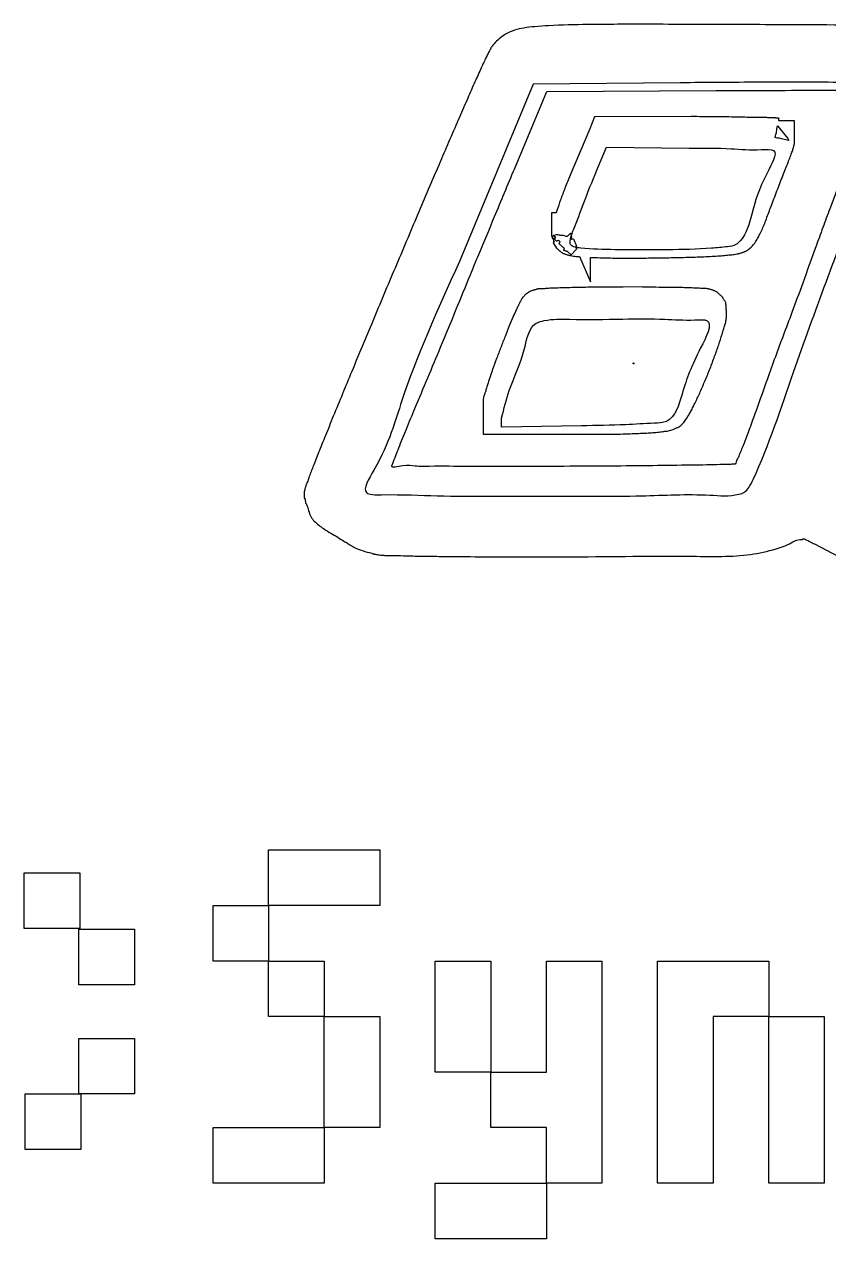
# Model space of a CAD drawing. Extents: x 3 to 110, y 3 to 131.
# Drawn here: x 20.59 to 28.75, y 38.69 to 51.02 of the extents above; entities that cross this region are included whole.
import ezdxf

# ---------------------------------------------------------------- set-up
doc = ezdxf.new("R2010")
doc.units = 0
doc.layers.add('engravings', color=7, linetype='CONTINUOUS')

msp = doc.modelspace()

# ---------------------------------------------------------------- linework, layer by layer
at = {"layer": 'engravings', "color": 7}
for p, q in [((27.779936, 51.0137), (27.775836, 51.0137)), ((27.247124, 50.422662), (25.755568, 50.408543)), ((27.247089, 50.42286), (27.247124, 50.422662)), ((25.755568, 50.408543), (25.00777, 48.608844)), ((25.565167, 49.54712), (25.893523, 50.33417)), ((25.893523, 50.33417), (27.608158, 50.34291)), ((26.378585, 50.0783), (26.329085, 49.95611)), ((27.360115, 50.07882), (26.378585, 50.0783)), ((26.329085, 49.95611), (26.130051, 49.48329)), ((28.234564, 49.98553), (28.337618, 49.8563)), ((28.234613, 49.98529), (28.234564, 49.98553)), ((28.406587, 50.03762), (28.245955, 50.03462)), ((28.406587, 49.84974), (28.406587, 50.03762)), ((28.337618, 49.8563), (28.348768, 49.8367)), ((28.406587, 49.83794), (28.406587, 49.84974)), ((26.419205, 49.576108), (26.500135, 49.769035)), ((26.500135, 49.769035), (27.338579, 49.760051)), ((25.988692, 49.10143), (25.943232, 49.10143)), ((25.943232, 49.10143), (25.943232, 49.07113)), ((25.943232, 49.07113), (25.943232, 48.90651)), ((28.127678, 49.05504), (28.127678, 49.05804)), ((25.954332, 48.85111), (25.947332, 48.85911)), ((25.958194, 48.87114), (25.992544, 48.88294)), ((25.985474, 48.84794), (25.958194, 48.87114)), ((25.992524, 48.81464), (25.962224, 48.84494)), ((25.969582, 48.80901), (25.969582, 48.80601)), ((26.030824, 48.80694), (26.015774, 48.82264)), ((26.133973, 48.89444), (26.134084, 48.89641)), ((26.138184, 48.89641), (26.138184, 48.89341)), ((26.140184, 48.83991), (26.139184, 48.83991)), ((26.139184, 48.83991), (26.139184, 48.83391)), ((26.139284, 48.86961), (26.139284, 48.86874)), ((26.140184, 48.83991), (26.140184, 48.83991)), ((26.141284, 48.88961), (26.143184, 48.88361)), ((26.163414, 48.83854), (26.194734, 48.76264)), ((25.958432, 48.80201), (25.962532, 48.79021)), ((25.962532, 48.79021), (25.981692, 48.75991)), ((25.981692, 48.75991), (25.992832, 48.74421)), ((26.072354, 48.74184), (26.015774, 48.79124)), ((26.072354, 48.71864), (26.065354, 48.72164)), ((26.106834, 48.70764), (26.103734, 48.71064)), ((26.141184, 48.67734), (26.106834, 48.70764)), ((26.194734, 48.73504), (26.141184, 48.67734)), ((26.194734, 48.76264), (26.187734, 48.75464)), ((26.187734, 48.75464), (26.194734, 48.73504)), ((26.226222, 48.65911), (26.336353, 48.40248)), ((26.336353, 48.42958), (26.336353, 48.65084)), ((26.336353, 48.40248), (26.336353, 48.42958)), ((26.863581, 48.35036), (26.668578, 48.34949)), ((26.86354, 48.34683), (26.863581, 48.35036)), ((25.687521, 48.28029), (25.683421, 48.28029)), ((26.665234, 48.024666), (26.665234, 48.024913)), ((26.771442, 47.57025), (26.771642, 47.57725)), ((26.779642, 47.57325), (26.775542, 47.57025)), ((25.247932, 47.17124), (25.247932, 47.14094)), ((25.247932, 47.14094), (25.247932, 47.08034)), ((25.247932, 47.08034), (25.247932, 46.85503)), ((25.435894, 46.928046), (25.435894, 47.019138)), ((25.247932, 46.85503), (26.245129, 46.85503)), ((26.245201, 46.941431), (25.435894, 46.928046)), ((27.218063, 46.92393), (27.222163, 46.92393)), ((23.857821, 45.75556), (23.857821, 45.75856)), ((28.608535, 45.74198), (28.853036, 45.61568)), ((24.118487, 45.64751), (24.121587, 45.64551)), ((24.121587, 45.64551), (24.127687, 45.64464)), ((24.144897, 45.63864), (24.148997, 45.63864)), ((23.071982, 42.07283), (23.071982, 42.63649)), ((23.071982, 42.63649), (24.199306, 42.63649)), ((24.199306, 42.63649), (24.199306, 42.07283)), ((20.59402, 41.840884), (20.59402, 42.405376)), ((20.59402, 42.405376), (21.158513, 42.405376)), ((21.158513, 42.405376), (21.158513, 41.840884)), ((22.508321, 41.50916), (22.508321, 42.07283)), ((22.508321, 42.07283), (23.071982, 42.07283)), ((23.071982, 42.07283), (23.071982, 41.50916)), ((24.199306, 42.07283), (23.071982, 42.07283)), ((21.158513, 41.840884), (20.59402, 41.840884)), ((21.147954, 41.267514), (21.147954, 41.832006)), ((21.147954, 41.832006), (21.712446, 41.832006)), ((21.712446, 41.832006), (21.712446, 41.267514)), ((23.071982, 41.50916), (22.508321, 41.50916)), ((23.071982, 40.9455), (23.071982, 41.50916)), ((23.071982, 41.50916), (23.635644, 41.50916)), ((23.635644, 41.50916), (23.635644, 40.9455)), ((24.762968, 40.38184), (24.762968, 41.50916)), ((24.762968, 41.50916), (25.326629, 41.50916)), ((25.326629, 41.50916), (25.326629, 40.38184)), ((25.890291, 40.38184), (25.890291, 41.50916)), ((25.890291, 41.50916), (26.453953, 41.50916)), ((26.453953, 41.50916), (26.453953, 39.25452)), ((27.017615, 39.25452), (27.017615, 41.50916)), ((27.017615, 41.50916), (28.144938, 41.50916)), ((28.144938, 41.50916), (28.144938, 40.9455)), ((21.712446, 41.267514), (21.147954, 41.267514)), ((23.635644, 40.9455), (23.071982, 40.9455)), ((23.635644, 39.81818), (23.635644, 40.9455)), ((23.635644, 40.9455), (24.199306, 40.9455)), ((24.199306, 40.9455), (24.199306, 39.81818)), ((28.144938, 40.9455), (27.581276, 40.9455)), ((27.581276, 40.9455), (27.581276, 39.25452)), ((28.144938, 39.25452), (28.144938, 40.9455)), ((28.144938, 40.9455), (28.7086, 40.9455)), ((28.7086, 40.9455), (28.7086, 39.25452)), ((21.147954, 40.159646), (21.147954, 40.724139)), ((21.147954, 40.724139), (21.712446, 40.724139)), ((21.712446, 40.724139), (21.712446, 40.159646)), ((25.326629, 40.38184), (24.762968, 40.38184)), ((25.326629, 39.81818), (25.326629, 40.38184)), ((25.326629, 40.38184), (25.890291, 40.38184)), ((20.603738, 39.595994), (20.603738, 40.160487)), ((20.603738, 40.160487), (21.168231, 40.160487)), ((21.712446, 40.159646), (21.147954, 40.159646)), ((21.168231, 40.160487), (21.168231, 39.595994)), ((22.508321, 39.25452), (22.508321, 39.81818)), ((22.508321, 39.81818), (23.635644, 39.81818)), ((24.199306, 39.81818), (23.635644, 39.81818)), ((23.635644, 39.81818), (23.635644, 39.25452)), ((25.890291, 39.81818), (25.326629, 39.81818)), ((25.890291, 39.25452), (25.890291, 39.81818)), ((21.168231, 39.595994), (20.603738, 39.595994)), ((23.635644, 39.25452), (22.508321, 39.25452)), ((24.762968, 39.25452), (25.890291, 39.25452)), ((24.762968, 38.69085), (24.762968, 39.25452)), ((25.890291, 39.25452), (25.890291, 38.69085)), ((26.453953, 39.25452), (25.890291, 39.25452)), ((27.581276, 39.25452), (27.017615, 39.25452)), ((28.7086, 39.25452), (28.144938, 39.25452)), ((25.890291, 38.69085), (24.762968, 38.69085))]:
    msp.add_line(p, q, dxfattribs=at)
for points, knots in [([(27.775836, 51.0137), (27.488104, 51.014679), (26.999639, 51.01634), (26.378611, 51.015864), (25.998363, 51.008418), (25.781608, 50.993442), (25.665085, 50.980853), (25.565955, 50.959004), (25.481134, 50.921335), (25.413069, 50.872534), (25.371931, 50.833904), (25.350828, 50.807789), (25.341475, 50.796527), (25.332566, 50.785423), (25.327755, 50.77581), (25.324466, 50.768178), (25.319121, 50.75823), (25.312234, 50.745103), (25.302502, 50.728617), (25.289307, 50.702724), (25.271664, 50.665278), (25.247497, 50.614562), (25.208856, 50.5304), (25.153373, 50.405696), (25.078331, 50.235258), (24.959074, 49.961545), (24.792508, 49.574656), (24.578925, 49.073071), (24.354704, 48.542837), (24.131966, 48.012708), (23.923011, 47.511308), (23.763347, 47.12408), (23.651553, 46.84982), (23.582844, 46.679075), (23.532889, 46.553964), (23.500323, 46.468506), (23.481306, 46.416233), (23.467996, 46.37783), (23.458125, 46.351808), (23.451102, 46.335569), (23.446092, 46.322312), (23.443145, 46.311093), (23.440828, 46.301956), (23.438774, 46.293667), (23.437249, 46.286292), (23.435801, 46.279781), (23.433883, 46.271224), (23.433858, 46.259695), (23.43388, 46.24821), (23.434582, 46.240046), (23.434274, 46.235186), (23.434101, 46.23128), (23.434734, 46.22498), (23.433681, 46.21785), (23.434283, 46.211334), (23.434191, 46.206782), (23.436098, 46.203552), (23.439655, 46.202446), (23.441543, 46.199863), (23.441438, 46.197925), (23.441447, 46.196599), (23.441325, 46.195247), (23.441704, 46.194007), (23.442223, 46.193078), (23.443324, 46.187878), (23.443739, 46.179294), (23.445341, 46.169667), (23.445012, 46.163566), (23.44659, 46.160417), (23.447756, 46.157656), (23.472267, 46.1198), (23.47834, 46.030192), (23.566916, 45.937829), (23.656126, 45.87895), (23.739176, 45.832242), (23.802492, 45.792255), (23.841735, 45.766228), (23.857821, 45.75556)], [0, 0, 0, 0, 0.863182, 1.465375, 1.86323, 2.003684, 2.117092, 2.214654, 2.306981, 2.393225, 2.464936, 2.475327, 2.49391, 2.508932, 2.517807, 2.526054, 2.533867, 2.551661, 2.570533, 2.59127, 2.638814, 2.694716, 2.759806, 2.916633, 3.104181, 3.318486, 3.812327, 4.367837, 4.953979, 5.539407, 6.092897, 6.583569, 6.795964, 6.981404, 7.135725, 7.200098, 7.255757, 7.302588, 7.322033, 7.339221, 7.355676, 7.364471, 7.374001, 7.383958, 7.390087, 7.396587, 7.403984, 7.416319, 7.430978, 7.438506, 7.440817, 7.445581, 7.450215, 7.459752, 7.46697, 7.469838, 7.473301, 7.477239, 7.480737, 7.481717, 7.483005, 7.484738, 7.485719, 7.486846, 7.487909, 7.501558, 7.512538, 7.517375, 7.519291, 7.522994, 7.526378, 7.654155, 7.774601, 7.893207, 7.976613, 8.059972, 8.117875, 8.117875, 8.117875, 8.117875]), ([(29.933926, 50.8721), (29.931439, 50.875073), (29.926874, 50.88053), (29.923722, 50.89167), (29.891463, 50.920473), (29.824643, 50.953098), (29.716952, 50.97786), (29.523519, 50.99495), (29.170258, 51.007129), (28.562905, 51.009825), (28.074399, 51.012243), (27.779936, 51.0137)], [0, 0, 0, 0, 0.011515, 0.021137, 0.03373, 0.137794, 0.241864, 0.3634, 0.719869, 1.302008, 2.185416, 2.185416, 2.185416, 2.185416]), ([(29.084222, 50.42286), (28.958024, 50.424837), (28.611852, 50.430261), (27.999431, 50.428151), (27.513264, 50.424732), (27.247089, 50.42286)], [0, 0, 0, 0, 0.378632, 1.038629, 1.837182, 1.837182, 1.837182, 1.837182]), ([(25.00777, 48.608844), (24.786809, 48.120234), (24.455435, 47.38747), (24.28711, 46.716466), (23.985383, 46.236566), (24.399091, 46.247428), (24.934545, 46.217902), (25.859525, 46.234177), (26.77035, 46.218901), (27.413378, 46.255361), (27.766259, 46.220576), (27.902244, 46.26449), (27.950752, 46.320691), (28.140186, 46.717584), (28.469701, 47.735332), (28.97131, 49.033162), (29.299772, 49.982544), (29.416876, 50.321023)], [0, 0, 0, 0, 1.525903, 2.288387, 2.528613, 2.683898, 3.248926, 4.377883, 5.320309, 6.01411, 6.309072, 6.368618, 6.431881, 6.52417, 7.689561, 9.628438, 10.702697, 10.702697, 10.702697, 10.702697]), ([(27.608158, 50.34291), (27.843645, 50.343684), (28.244901, 50.345003), (28.756225, 50.347942), (29.034999, 50.343862), (29.159754, 50.342679), (29.179551, 50.339933), (29.212626, 50.345027), (29.185587, 50.303993), (29.180649, 50.272011), (29.141323, 50.166448), (29.074442, 49.974006), (28.956475, 49.656921), (28.850618, 49.371704), (28.759004, 49.126989), (28.693646, 48.95134), (28.602218, 48.70054), (28.498562, 48.412555), (28.38826, 48.110946), (28.301232, 47.881739), (28.223638, 47.674506), (28.12955, 47.410373), (28.033331, 47.140821), (27.946484, 46.900943), (27.892143, 46.75651), (27.852271, 46.660272), (27.82789, 46.601478), (27.813441, 46.577685), (27.807996, 46.547425), (27.781949, 46.55226), (27.761118, 46.54907), (27.706062, 46.549424), (27.611528, 46.544562), (27.468786, 46.543213), (27.235875, 46.540236), (26.903464, 46.535094), (26.470791, 46.531645), (26.011071, 46.529138), (25.551357, 46.528393), (25.111295, 46.526203), (24.792788, 46.532847), (24.557075, 46.525628), (24.462868, 46.551254), (24.309473, 46.503582), (24.326055, 46.544203), (24.328925, 46.550704), (24.351324, 46.608965), (24.395889, 46.728603), (24.472156, 46.915232), (24.613872, 47.255283), (24.784197, 47.659839), (24.97131, 48.111839), (25.098359, 48.426221), (25.229029, 48.740266), (25.378091, 49.097843), (25.498432, 49.386851), (25.565167, 49.54712)], [0, 0, 0, 0, 0.707181, 1.204993, 1.527645, 1.554372, 1.571397, 1.592369, 1.626993, 1.661467, 1.704887, 1.952486, 2.285388, 2.713361, 2.867218, 3.069077, 3.27565, 3.668034, 3.987305, 4.239062, 4.403552, 4.651136, 5.080258, 5.261947, 5.416957, 5.542095, 5.576844, 5.604893, 5.630232, 5.650449, 5.671293, 5.695979, 5.813675, 5.956868, 6.123434, 6.512811, 6.953972, 7.42177, 7.891117, 8.336284, 8.731164, 8.874915, 9.000178, 9.110127, 9.117524, 9.124109, 9.131764, 9.304123, 9.507975, 9.736126, 10.409532, 10.824694, 11.203738, 11.426762, 11.845125, 12.365948, 12.365948, 12.365948, 12.365948]), ([(28.245955, 50.03462), (28.246592, 50.037838), (28.247987, 50.044884), (28.247841, 50.052598), (28.251757, 50.061739), (28.243586, 50.061346), (28.238083, 50.063139), (28.231572, 50.063717), (28.227467, 50.064223), (28.224812, 50.063844), (28.221465, 50.063724), (28.216602, 50.065027), (28.210403, 50.067055), (28.201055, 50.068288), (28.187922, 50.067843), (28.17008, 50.067543), (28.140521, 50.06786), (28.096683, 50.069692), (28.035712, 50.070015), (27.933318, 50.071076), (27.782785, 50.074695), (27.580384, 50.077913), (27.436004, 50.078507), (27.360115, 50.07882)], [0, 0, 0, 0, 0.009593, 0.021003, 0.02652, 0.030989, 0.039642, 0.045918, 0.05011, 0.052016, 0.053935, 0.06012, 0.066901, 0.073537, 0.088246, 0.106256, 0.127091, 0.176908, 0.237871, 0.309983, 0.484113, 0.689588, 0.917253, 0.917253, 0.917253, 0.917253]), ([(28.348768, 49.8367), (28.327932, 49.840564), (28.288465, 49.847882), (28.250607, 49.863218), (28.205248, 49.861533), (28.220537, 49.896355), (28.223107, 49.93234), (28.230506, 49.966387), (28.234613, 49.98529)], [0, 0, 0, 0, 0.061675, 0.116825, 0.140707, 0.159279, 0.204642, 0.261261, 0.261261, 0.261261, 0.261261]), ([(28.127678, 49.05804), (28.143653, 49.100785), (28.179404, 49.196446), (28.23549, 49.342879), (28.284339, 49.469518), (28.321539, 49.564287), (28.346268, 49.626401), (28.364333, 49.673893), (28.376606, 49.70758), (28.38442, 49.729118), (28.390533, 49.745679), (28.393973, 49.758245), (28.396108, 49.767322), (28.3977, 49.774559), (28.399872, 49.780362), (28.40103, 49.78566), (28.402324, 49.791489), (28.40405, 49.797828), (28.405169, 49.803112), (28.407252, 49.80904), (28.406211, 49.817843), (28.406677, 49.82787), (28.406611, 49.835303), (28.406587, 49.83794)], [0, 0, 0, 0, 0.136899, 0.306368, 0.470415, 0.544098, 0.611794, 0.670978, 0.696528, 0.719346, 0.73973, 0.749442, 0.758402, 0.767723, 0.771618, 0.776957, 0.783962, 0.78954, 0.79665, 0.80019, 0.808214, 0.822585, 0.83049, 0.83049, 0.83049, 0.83049]), ([(27.338579, 49.760051), (27.483866, 49.760213), (27.734322, 49.760494), (27.98839, 49.735326), (28.271336, 49.757844), (28.055783, 49.395828), (27.990755, 49.153253), (27.916817, 48.872311), (27.806639, 48.768744), (27.700711, 48.75489), (27.472477, 48.732951), (27.088345, 48.726392), (26.649365, 48.726066), (26.325885, 48.732708), (26.178155, 48.750927), (26.127251, 48.776164), (26.133498, 48.860753), (26.197277, 49.003527), (26.28762, 49.262407), (26.372377, 49.464468), (26.419205, 49.576108)], [0, 0, 0, 0, 0.424766, 0.732243, 0.856061, 1.093258, 1.538167, 1.833819, 1.890517, 1.979455, 2.141421, 2.587741, 3.122416, 3.468479, 3.543092, 3.581352, 3.618505, 3.771411, 4.06634, 4.430476, 4.430476, 4.430476, 4.430476]), ([(26.130051, 49.48329), (26.112469, 49.440185), (26.078731, 49.357474), (26.035084, 49.238577), (26.007265, 49.160013), (25.993749, 49.118642), (25.99146, 49.109795), (25.989614, 49.104218), (25.988692, 49.10143)], [0, 0, 0, 0, 0.139647, 0.267962, 0.379909, 0.389687, 0.398498, 0.407306, 0.407306, 0.407306, 0.407306]), ([(26.336353, 48.65084), (26.344283, 48.650538), (26.359948, 48.649941), (26.384192, 48.648801), (26.458069, 48.645892), (26.588472, 48.643086), (26.778103, 48.642488), (26.978157, 48.644751), (27.178758, 48.647564), (27.369728, 48.652865), (27.51825, 48.658927), (27.625053, 48.664042), (27.693722, 48.669941), (27.745729, 48.674924), (27.783178, 48.679177), (27.808862, 48.682724), (27.829587, 48.687309), (27.846695, 48.690561), (27.860482, 48.694717), (27.872868, 48.699393), (27.884799, 48.702481), (27.895189, 48.706579), (27.908754, 48.712153), (27.924317, 48.722433), (27.939298, 48.732757), (27.969148, 48.753995), (28.001309, 48.788809), (28.032946, 48.839878), (28.055584, 48.889558), (28.081489, 48.940621), (28.105364, 48.996777), (28.120164, 49.035421), (28.127678, 49.05504)], [0, 0, 0, 0, 0.023806, 0.04703, 0.072812, 0.245608, 0.438284, 0.641687, 0.8458, 1.040143, 1.214788, 1.291753, 1.360878, 1.421527, 1.448477, 1.473957, 1.499254, 1.512135, 1.526171, 1.542382, 1.551825, 1.563086, 1.57586, 1.595729, 1.618783, 1.63052, 1.705589, 1.758542, 1.810402, 1.869187, 1.930306, 1.993334, 1.993334, 1.993334, 1.993334]), ([(25.943232, 48.90651), (25.94322, 48.905819), (25.943195, 48.904288), (25.943085, 48.901621), (25.943221, 48.898882), (25.943321, 48.896285), (25.943028, 48.893624), (25.943424, 48.889175), (25.942869, 48.883502), (25.942955, 48.878262), (25.943286, 48.875252), (25.943124, 48.873254), (25.9432, 48.870585), (25.942796, 48.867395), (25.944205, 48.864199), (25.946613, 48.862957), (25.947432, 48.857192), (25.947258, 48.861414), (25.947379, 48.863121), (25.946993, 48.868625), (25.949457, 48.861802), (25.95193, 48.858175), (25.953474, 48.853632), (25.954332, 48.85111)], [0, 0, 0, 0, 0.002075, 0.004594, 0.008003, 0.010299, 0.012377, 0.016008, 0.023639, 0.029421, 0.031718, 0.032686, 0.035425, 0.039721, 0.042259, 0.045026, 0.048845, 0.050443, 0.053866, 0.056845, 0.060458, 0.066508, 0.074055, 0.074055, 0.074055, 0.074055]), ([(25.947332, 48.85911), (25.947366, 48.856481), (25.947425, 48.85186), (25.948113, 48.847391), (25.946654, 48.842972), (25.949767, 48.843606), (25.951785, 48.843255), (25.960042, 48.844132), (25.958915, 48.826017), (25.965612, 48.816677), (25.968672, 48.810768), (25.969582, 48.80901)], [0, 0, 0, 0, 0.007631, 0.013414, 0.01571, 0.017392, 0.020629, 0.022711, 0.040615, 0.054495, 0.060374, 0.060374, 0.060374, 0.060374]), ([(25.962224, 48.84494), (25.964187, 48.845206), (25.969098, 48.845873), (25.976857, 48.846801), (25.98264, 48.847565), (25.985474, 48.84794)], [0, 0, 0, 0, 0.005942, 0.014868, 0.023443, 0.023443, 0.023443, 0.023443]), ([(26.015774, 48.82264), (26.01286, 48.82147), (26.007485, 48.819313), (25.999692, 48.816747), (25.994836, 48.81532), (25.992524, 48.81464)], [0, 0, 0, 0, 0.009417, 0.017372, 0.024601, 0.024601, 0.024601, 0.024601]), ([(25.992544, 48.88294), (26.005868, 48.880781), (26.031609, 48.876609), (26.067556, 48.876013), (26.100143, 48.859564), (26.115622, 48.87845), (26.125785, 48.886969), (26.131767, 48.892427), (26.133973, 48.89444)], [0, 0, 0, 0, 0.040097, 0.077466, 0.112236, 0.128743, 0.144026, 0.152955, 0.152955, 0.152955, 0.152955]), ([(26.134084, 48.89641), (26.13446, 48.896406), (26.135484, 48.896396), (26.13685, 48.896405), (26.137841, 48.896409), (26.138184, 48.89641)], [0, 0, 0, 0, 0.001129, 0.00307, 0.0041, 0.0041, 0.0041, 0.0041]), ([(26.138184, 48.89341), (26.138162, 48.892356), (26.138105, 48.889542), (26.13861, 48.886651), (26.137759, 48.879865), (26.139299, 48.884695), (26.140319, 48.88683), (26.140982, 48.88874), (26.141284, 48.88961)], [0, 0, 0, 0, 0.003046, 0.008136, 0.011805, 0.014509, 0.017706, 0.020386, 0.020386, 0.020386, 0.020386]), ([(26.139284, 48.86874), (26.139075, 48.868342), (26.138654, 48.867539), (26.138631, 48.866701), (26.138092, 48.865672), (26.138634, 48.865774), (26.138937, 48.865761), (26.13968, 48.865725), (26.141047, 48.865227), (26.143277, 48.864633), (26.149384, 48.863668), (26.142211, 48.853579), (26.142024, 48.84764), (26.13857, 48.839018), (26.148643, 48.840397), (26.155202, 48.839519), (26.16108, 48.838818), (26.163414, 48.83854)], [0, 0, 0, 0, 0.001278, 0.002577, 0.003175, 0.003424, 0.003896, 0.004175, 0.005622, 0.008187, 0.011457, 0.021054, 0.030505, 0.035474, 0.04144, 0.051907, 0.058803, 0.058803, 0.058803, 0.058803]), ([(26.139184, 48.83391), (26.13924, 48.83424), (26.13942, 48.835307), (26.14008, 48.837247), (26.140147, 48.838954), (26.140184, 48.83991)], [0, 0, 0, 0, 0.001004, 0.003246, 0.006098, 0.006098, 0.006098, 0.006098]), ([(26.143184, 48.88361), (26.143025, 48.882762), (26.142601, 48.880505), (26.141439, 48.877261), (26.141517, 48.874458), (26.141052, 48.872669), (26.140785, 48.871447), (26.140887, 48.869675), (26.139937, 48.869545), (26.139612, 48.869671), (26.139372, 48.869626), (26.139284, 48.86961)], [0, 0, 0, 0, 0.002589, 0.006892, 0.010197, 0.010907, 0.01236, 0.014328, 0.014613, 0.015074, 0.015338, 0.015338, 0.015338, 0.015338]), ([(25.969582, 48.80601), (25.968426, 48.805587), (25.965582, 48.804547), (25.961861, 48.803227), (25.959299, 48.802318), (25.958432, 48.80201)], [0, 0, 0, 0, 0.003692, 0.009085, 0.011846, 0.011846, 0.011846, 0.011846]), ([(25.992832, 48.74421), (25.995807, 48.741549), (26.004195, 48.734048), (26.015801, 48.724142), (26.025406, 48.71504), (26.033432, 48.709425), (26.041033, 48.703987), (26.051487, 48.697347), (26.062809, 48.691666), (26.074442, 48.686842), (26.086615, 48.681517), (26.099769, 48.677595), (26.113418, 48.673012), (26.13048, 48.670188), (26.151151, 48.665427), (26.176928, 48.662719), (26.196493, 48.659172), (26.21065, 48.658857), (26.218394, 48.659328), (26.22371, 48.65918), (26.226222, 48.65911)], [0, 0, 0, 0, 0.011974, 0.033753, 0.045804, 0.051571, 0.063108, 0.073853, 0.088685, 0.101031, 0.111643, 0.128506, 0.142169, 0.154752, 0.180295, 0.205749, 0.232451, 0.239761, 0.248172, 0.255708, 0.255708, 0.255708, 0.255708]), ([(26.015774, 48.79124), (26.017244, 48.792758), (26.020419, 48.796037), (26.025244, 48.801453), (26.028908, 48.805056), (26.030824, 48.80694)], [0, 0, 0, 0, 0.006338, 0.013694, 0.021751, 0.021751, 0.021751, 0.021751]), ([(26.065354, 48.72164), (26.065833, 48.723052), (26.067299, 48.727377), (26.069592, 48.734124), (26.071491, 48.73943), (26.072354, 48.74184)], [0, 0, 0, 0, 0.004474, 0.013699, 0.021379, 0.021379, 0.021379, 0.021379]), ([(26.103734, 48.71064), (26.103217, 48.710685), (26.102125, 48.710781), (26.100755, 48.710736), (26.097461, 48.710405), (26.090628, 48.714032), (26.081442, 48.715857), (26.074706, 48.71792), (26.072354, 48.71864)], [0, 0, 0, 0, 0.001556, 0.003286, 0.004106, 0.011446, 0.025172, 0.032535, 0.032535, 0.032535, 0.032535]), ([(26.668578, 48.34949), (26.598841, 48.349284), (26.463056, 48.348884), (26.268386, 48.346381), (26.117794, 48.342256), (26.010545, 48.339692), (25.942783, 48.33816), (25.892584, 48.333966), (25.85741, 48.33219), (25.834477, 48.33215), (25.816376, 48.330974), (25.802078, 48.329273), (25.79054, 48.326689), (25.780477, 48.322856), (25.770944, 48.320563), (25.762071, 48.318237), (25.752964, 48.314633), (25.743109, 48.311505), (25.735475, 48.308547), (25.726368, 48.30595), (25.715353, 48.297207), (25.701241, 48.28912), (25.691097, 48.282592), (25.687521, 48.28029)], [0, 0, 0, 0, 0.209213, 0.407354, 0.584043, 0.661134, 0.729224, 0.787309, 0.812219, 0.834855, 0.856086, 0.866595, 0.87803, 0.891453, 0.898817, 0.907428, 0.918945, 0.928158, 0.938429, 0.943533, 0.956391, 0.979804, 0.992552, 0.992552, 0.992552, 0.992552]), ([(27.222163, 46.92393), (27.236051, 46.932509), (27.259332, 46.946889), (27.283246, 46.973725), (27.298327, 46.995921), (27.311546, 47.01437), (27.322723, 47.032429), (27.337564, 47.057291), (27.356571, 47.090802), (27.379385, 47.13434), (27.411485, 47.199587), (27.4525, 47.289178), (27.501928, 47.403743), (27.550968, 47.523774), (27.596643, 47.644472), (27.637179, 47.760439), (27.66642, 47.851691), (27.687437, 47.917919), (27.701079, 47.96213), (27.710138, 47.997764), (27.714889, 48.026363), (27.717036, 48.049278), (27.718325, 48.069419), (27.718047, 48.086905), (27.717163, 48.101089), (27.714967, 48.111553), (27.715224, 48.118794), (27.715246, 48.122695), (27.715099, 48.130052), (27.71494, 48.139444), (27.714925, 48.148467), (27.715413, 48.157107), (27.712082, 48.168709), (27.709391, 48.18233), (27.707893, 48.198113), (27.695483, 48.212707), (27.684559, 48.230549), (27.674054, 48.250312), (27.655981, 48.265218), (27.639464, 48.280367), (27.626216, 48.295545), (27.613128, 48.301571), (27.603163, 48.306968), (27.59334, 48.312234), (27.583057, 48.315749), (27.571723, 48.319953), (27.558343, 48.324213), (27.545963, 48.326382), (27.534637, 48.329526), (27.520713, 48.332993), (27.502423, 48.33317), (27.47955, 48.334339), (27.444529, 48.336571), (27.394272, 48.339046), (27.326574, 48.341742), (27.238767, 48.344468), (27.129377, 48.345579), (26.999718, 48.346667), (26.909471, 48.346775), (26.86354, 48.34683)], [0, 0, 0, 0, 0.04868, 0.081602, 0.106813, 0.129236, 0.149654, 0.170501, 0.216106, 0.265208, 0.31794, 0.434237, 0.560758, 0.692242, 0.823187, 0.947869, 1.060737, 1.110641, 1.156318, 1.199542, 1.220807, 1.243217, 1.268569, 1.2813, 1.29565, 1.311208, 1.313037, 1.317373, 1.322909, 1.335114, 1.34554, 1.350011, 1.360962, 1.381189, 1.392177, 1.407365, 1.436636, 1.45584, 1.473508, 1.506061, 1.523756, 1.53269, 1.548906, 1.557883, 1.56603, 1.581447, 1.594183, 1.608075, 1.619074, 1.629457, 1.650999, 1.673574, 1.698276, 1.756232, 1.824548, 1.901519, 2.019773, 2.15272, 2.290512, 2.290512, 2.290512, 2.290512]), ([(25.683421, 48.28029), (25.681723, 48.27833), (25.676718, 48.272554), (25.668916, 48.263473), (25.661535, 48.253957), (25.654695, 48.247537), (25.649208, 48.242695), (25.643808, 48.236011), (25.638916, 48.227687), (25.634404, 48.218353), (25.628575, 48.207558), (25.621582, 48.195044), (25.614123, 48.179691), (25.603602, 48.158213), (25.58926, 48.129177), (25.571182, 48.09122), (25.54519, 48.032875), (25.511857, 47.951664), (25.470288, 47.847176), (25.427491, 47.736615), (25.385082, 47.624763), (25.345842, 47.516599), (25.315429, 47.431306), (25.29506, 47.368203), (25.28224, 47.326115), (25.272845, 47.288876), (25.260032, 47.257047), (25.248196, 47.219114), (25.248034, 47.189771), (25.247932, 47.17124)], [0, 0, 0, 0, 0.007779, 0.022929, 0.035935, 0.043809, 0.051032, 0.057857, 0.069479, 0.079911, 0.088961, 0.106275, 0.122909, 0.140154, 0.178027, 0.220061, 0.266272, 0.369626, 0.483383, 0.603636, 0.725287, 0.842238, 0.948825, 0.996921, 1.041134, 1.080855, 1.111887, 1.144082, 1.199262, 1.199262, 1.199262, 1.199262]), ([(25.435894, 47.019138), (25.45908, 47.114279), (25.518404, 47.357706), (25.668064, 47.645223), (25.714338, 47.969374), (25.925694, 48.027302), (26.217974, 48.017193), (26.484187, 48.021641), (26.665234, 48.024666)], [0, 0, 0, 0, 0.290461, 0.74317, 1.025944, 1.113032, 1.367936, 1.909823, 1.909823, 1.909823, 1.909823]), ([(26.665234, 48.024913), (26.809881, 48.02637), (27.059139, 48.028881), (27.317872, 48.008278), (27.610178, 48.031139), (27.382525, 47.599766), (27.289065, 47.363338), (27.185561, 46.973716), (26.923468, 46.965716), (26.64349, 46.946751), (26.395221, 46.943435), (26.245201, 46.941431)], [0, 0, 0, 0, 0.424561, 0.731612, 0.855031, 1.139002, 1.643993, 1.962549, 2.087423, 2.380168, 2.82717, 2.82717, 2.82717, 2.82717]), ([(26.771642, 47.57725), (26.772008, 47.578322), (26.772901, 47.580943), (26.776262, 47.575969), (26.778392, 47.574256), (26.779642, 47.57325)], [0, 0, 0, 0, 0.002641, 0.006459, 0.011891, 0.011891, 0.011891, 0.011891]), ([(26.775542, 47.57025), (26.77525, 47.570309), (26.774207, 47.570522), (26.772834, 47.570014), (26.771761, 47.570196), (26.771442, 47.57025)], [0, 0, 0, 0, 0.000886, 0.003166, 0.004129, 0.004129, 0.004129, 0.004129]), ([(26.245129, 46.85503), (26.332011, 46.855222), (26.489688, 46.85557), (26.703608, 46.858403), (26.853642, 46.865202), (26.953156, 46.870038), (27.014219, 46.874721), (27.067214, 46.882764), (27.116077, 46.887142), (27.167114, 46.898155), (27.199661, 46.91462), (27.218063, 46.92393)], [0, 0, 0, 0, 0.260651, 0.473039, 0.641741, 0.711163, 0.771957, 0.825361, 0.871849, 0.919196, 0.980794, 0.980794, 0.980794, 0.980794]), ([(23.857821, 45.75856), (23.883859, 45.741881), (23.936211, 45.708348), (24.024305, 45.671266), (24.086538, 45.655569), (24.118487, 45.64751)], [0, 0, 0, 0, 0.092649, 0.186278, 0.285053, 0.285053, 0.285053, 0.285053]), ([(24.148997, 45.63864), (24.160302, 45.63644), (24.180514, 45.632506), (24.210873, 45.628495), (24.243022, 45.626543), (24.281361, 45.625184), (24.327174, 45.624592), (24.401437, 45.623603), (24.510037, 45.620392), (24.657889, 45.617952), (24.895682, 45.61472), (25.23478, 45.612155), (25.681235, 45.610812), (26.402163, 45.611108), (27.161038, 45.624836), (27.860514, 45.607545), (28.183531, 45.676897), (28.363848, 45.74096), (28.422151, 45.788497), (28.499622, 45.786241), (28.493731, 45.796933), (28.491192, 45.800829), (28.511594, 45.790218), (28.525674, 45.785354), (28.565398, 45.763708), (28.592731, 45.749941), (28.608535, 45.74198)], [0, 0, 0, 0, 0.034547, 0.061763, 0.091792, 0.131128, 0.176852, 0.229237, 0.353937, 0.50278, 0.672849, 1.067387, 1.520025, 2.012565, 3.228014, 3.81298, 4.078091, 4.242635, 4.338252, 4.371697, 4.373303, 4.374793, 4.383718, 4.408692, 4.448681, 4.503504, 4.503504, 4.503504, 4.503504]), ([(24.127687, 45.64464), (24.129647, 45.644279), (24.133518, 45.643565), (24.139206, 45.641294), (24.14293, 45.639558), (24.144897, 45.63864)], [0, 0, 0, 0, 0.005964, 0.01178, 0.018297, 0.018297, 0.018297, 0.018297])]:
    msp.add_open_spline(points, degree=3, knots=knots, dxfattribs=at)

doc.saveas('drawing.dxf')
